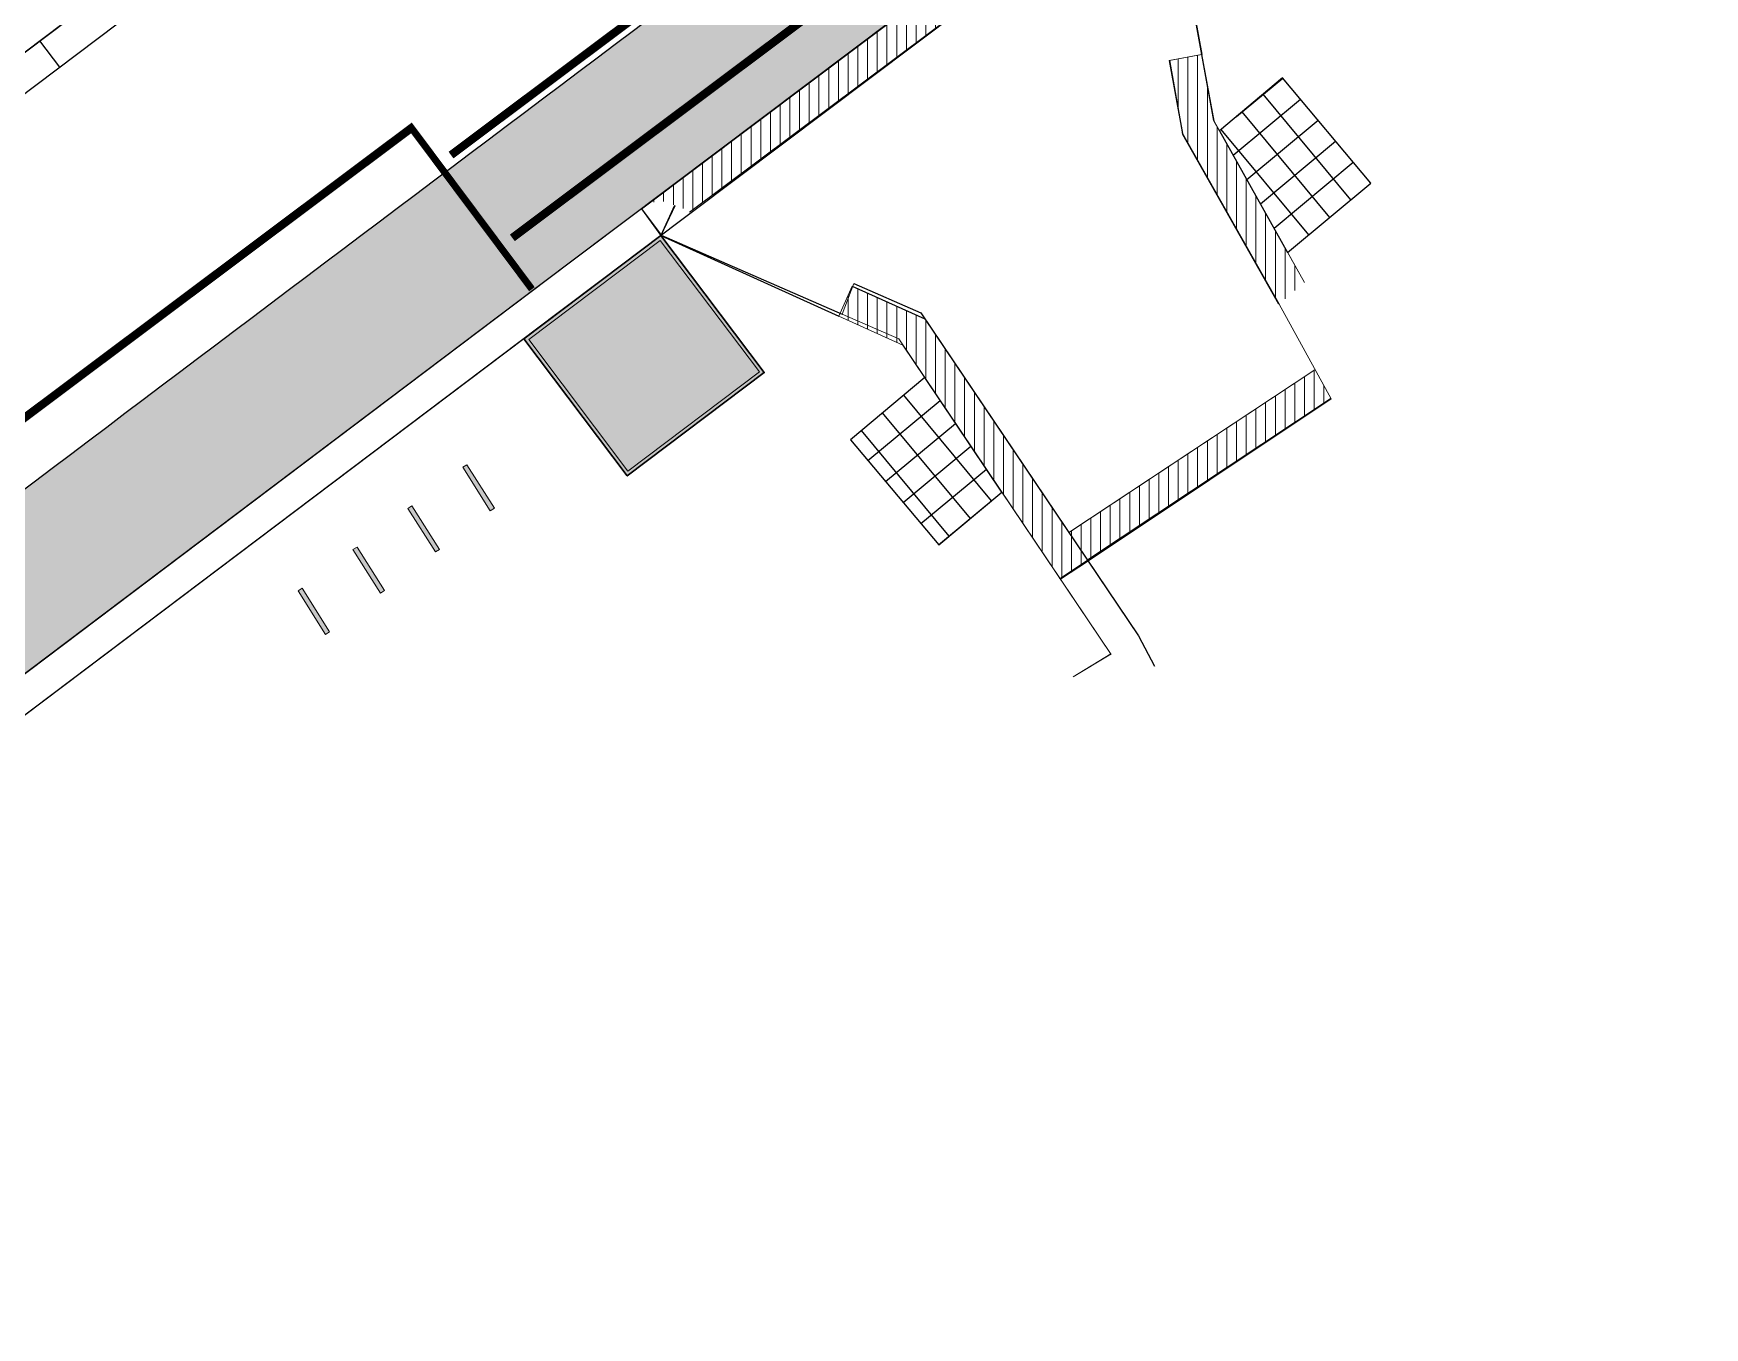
# Model space of a CAD drawing. Header units: metres. Extents: x 375221 to 375761, y 165693 to 166053.
# Drawn here: x 375504.54 to 375528.88, y 165868.66 to 165887.51 of the extents above; entities that cross this region are included whole.
import ezdxf

# ---------------------------------------------------------------- set-up
doc = ezdxf.new("R2010")
doc.units = ezdxf.units.M
doc.linetypes.add('1004', pattern=[6, 4, -2])
doc.linetypes.add('1025', pattern=[2, 1, -1])
for name, color, linetype in [('$03 Coloured surfacing', 41, 'Continuous'), ('$03 Proposed kerbs', 7, 'Continuous'), ('$03 Roadmarkings', 7, 'Continuous'), ('$03 Tactiles', 1, 'Continuous'), ('1Kerbing', 7, 'Continuous'), ('bd-Hatch', 252, 'Continuous')]:
    doc.layers.add(name, color=color, linetype=linetype)
doc.layers.add('bd-street furniture', color=7, linetype='Continuous', lineweight=30)
pattern_1 = [(90, (375301.1604602542, 165714.7829196174), (-0.1414214073079948, 2.842171974186587e-17), [])]
pattern_2 = [(37.49999999999999, (375301.1603203211, 165714.7830930501), (-0.01600031876479097, 0.4894134148895959), [0, -0.3860801400707162, 0, -0.4318001566580378, 0, -0.4127501497466538]), (7.499999999999999, (375301.1603203211, 165714.7830930501), (0.4495234462260886, 0.7168253606341572), [0, -0.2082800755644653, 0, -0.3479801262479482, 0, -0.1333500483796882]), (327.5, (375300.8479002062, 165714.7830930501), (0.7909926572153178, 0.001437185199959685), [0, -0.1270000460758935, 0, -0.4572001658732165, 0, -0.5969002165566993]), (317.5, (375300.8479002062, 165714.7830930501), (0.7635567294923427, 0.22292940413649), [0, -0.06350002303794675, 0, -0.2997201087391086, 0, -0.3429001244049124])]

msp = doc.modelspace()

# ---------------------------------------------------------------- hatches: boundary and pattern name
at = {"layer": '$03 Coloured surfacing', "linetype": 'Continuous', "transparency": 33554559}
h = msp.add_hatch(dxfattribs=at)
h.set_pattern_fill('AR-SAND', color=256, scale=0.01000000362802311)
h.set_pattern_definition(pattern_2)
edge = h.paths.add_edge_path()
edge.add_line((375460.4074755497, 165864.7492224406), (375460.0788446335, 165863.0699624369))
edge.add_line((375460.0788446348, 165863.0699624373), (375460.4364702653, 165862.5383867628))
edge.add_line((375460.4364702646, 165862.5383867631), (375460.7668053034, 165862.7691105143))
edge.add_arc((375202.0193436798, 166248.0945179099), 464.1399772502583, 303.8815092338029, 305.3910364406966)
edge.add_arc((375177.7088917661, 166282.7854004391), 506.5001837592412, 305.3601518138175, 306.3458834387164)
edge.add_arc((375177.708891768, 166282.7854004344), 506.5001837534788, 306.3458834387131, 306.8748005985333)
edge.add_arc((373110.3800044004, 169028.5044630496), 3943.478080258358, 306.963974799321, 307.0429685341092)
edge.add_arc((375691.9267619066, 165613.7076371126), 337.3347447032307, 126.4162930367433, 127.6253093383734, ccw=False)
edge.add_arc((398491.1243941002, 135392.3981464757), 38194.03167077051, 127.01583897041371, 127.0257634047029, ccw=False)
edge.add_arc((382206.7216791175, 156995.6961121121), 11140.67298945242, 126.91608106562629, 127.03314848684559, ccw=False)
edge.add_arc((376176.3563078251, 165027.3429886624), 1097.138803891583, 126.40212051805219, 127.06185886058651, ccw=False)
edge.add_arc((375881.8794923611, 165428.9942430733), 599.1056519102453, 125.75049679533211, 126.53058879658059, ccw=False)
edge.add_arc((377771.7163487244, 162803.893251678), 3833.705868118217, 125.64914033831559, 125.75049679533231, ccw=False)
edge.add_arc((375624.7830938194, 165797.2705796296), 150.0079667553335, 125.29574649808629, 125.64914033831559, ccw=False)
edge.add_arc((375639.4840882979, 165776.504351859), 175.4511476580757, 121.6205287405692, 125.2957464980864, ccw=False)
edge.add_line((375547.4966234341, 165925.9078709697), (375546.6705835738, 165927.2646249638))
edge.add_line((375546.6705835741, 165927.2646249635), (375544.342689516, 165925.9303710392))
edge.add_line((375544.342689516, 165925.9303710395), (375541.1326749785, 165923.9934116503))
edge.add_line((375541.132674979, 165923.9934116499), (375537.9973081562, 165921.9880383147))
edge.add_line((375537.9973081555, 165921.9880383145), (375535.7294972638, 165920.4639170739))
edge.add_line((375535.7294972651, 165920.4639170738), (375532.4730455127, 165918.1770281459))
edge.add_line((375532.4730455112, 165918.1770281466), (375529.1995129611, 165915.8781439888))
edge.add_line((375529.1995129623, 165915.8781439885), (375522.0292601763, 165910.524808754))
edge.add_line((375522.0292601753, 165910.5248087542), (375517.3504350278, 165907.0105343299))
edge.add_line((375517.3504350279, 165907.0105343293), (375509.5485369385, 165901.1438689468))
edge.add_line((375509.5485369395, 165901.1438689474), (375498.8439386567, 165893.1226368056))
edge.add_line((375498.8439386562, 165893.1226368053), (375486.7987988229, 165884.0625082084))
edge.add_line((375486.7987988237, 165884.0625082087), (375482.8040720741, 165881.0615100774))
edge.add_line((375482.8040720727, 165881.0615100767), (375474.9784554009, 165875.1478043772))
edge.add_line((375474.978455402, 165875.1478043776), (375465.6423727738, 165868.3213397445))
edge.add_line((375465.642372774, 165868.3213397441), (375462.5142540138, 165866.1868170066))
edge.add_line((375462.5142540131, 165866.1868170071), (375461.1817952273, 165865.2775920726))
edge.add_line((375461.1817952283, 165865.2775920723), (375460.4074755513, 165864.7492224408))
h = msp.add_hatch(dxfattribs=at)
h.set_pattern_fill('AR-SAND', color=256, scale=0.01000000362802311)
h.set_pattern_definition(pattern_2)
edge = h.paths.add_edge_path()
edge.add_line((375529.5731842313, 165897.1058848752), (375525.547669718, 165894.0949041881))
edge.add_line((375525.547669718, 165894.0949041881), (375522.0744917523, 165891.48281518))
edge.add_line((375522.0744917523, 165891.48281518), (375521.0460335389, 165890.7093378566))
edge.add_line((375521.0460335389, 165890.7093378566), (375520.6005642433, 165890.3743117051))
edge.add_line((375520.6005642433, 165890.3743117051), (375519.9182087779, 165889.8611294758))
edge.add_line((375519.9182087779, 165889.8611294758), (375515.3893474061, 165886.4550877688))
edge.add_line((375515.3893474061, 165886.4550877688), (375512.3040368166, 165884.1347039714))
edge.add_line((375512.3040368166, 165884.1347039714), (375509.4697467349, 165881.9981483016))
edge.add_line((375509.4697467349, 165881.9981483016), (375503.962484993, 165877.8449932951))
edge.add_line((375503.962484993, 165877.8449932951), (375492.4521109778, 165869.1647507893))
edge.add_line((375492.4521109778, 165869.1647507893), (375489.2646353114, 165866.7610007692))
edge.add_line((375489.2646353114, 165866.7610007692), (375485.1077559851, 165863.6262007561))
edge.add_line((375485.1077559851, 165863.6262007561), (375482.0321628731, 165861.3068239894))
edge.add_line((375482.0321628731, 165861.3068239894), (375480.9597468656, 165863.1909194887))
edge.add_line((375480.9597468656, 165863.1909194887), (375491.067618899, 165870.8135024169))
edge.add_arc((386862.2776162711, 150809.7025814137), 18871.71107714132, 126.92431133635941, 127.052977186394, ccw=False)
edge.add_arc((376101.2410402098, 165128.621168757), 959.9458540104365, 126.65748980697151, 126.89641731341689, ccw=False)
edge.add_arc((376101.2410403542, 165128.6211691638), 959.9458537703022, 126.36268148336299, 126.65748982838281, ccw=False)
edge.add_arc((376101.2410403927, 165128.6211689916), 959.9458539317545, 126.21787249171419, 126.36268147911551, ccw=False)
edge.add_line((375534.0499701798, 165903.0824865224), (375536.0368348006, 165904.5336952861))
edge.add_line((375536.0368348006, 165904.5336952861), (375539.5179004427, 165907.0001451187))
edge.add_line((375539.5179004427, 165907.0001451187), (375542.3500459846, 165908.8999127233))
edge.add_line((375542.3500459846, 165908.8999127233), (375545.7033234611, 165911.0314214658))
edge.add_line((375545.7033234611, 165911.0314214658), (375549.3706653323, 165913.2233355679))
edge.add_line((375549.3706653323, 165913.2233355679), (375553.9608997572, 165915.7725693211))
edge.add_line((375553.9608997572, 165915.7725693211), (375558.362359738, 165918.0246776678))
edge.add_line((375558.362359738, 165918.0246776678), (375559.8710552678, 165918.7550597023))
edge.add_line((375559.8710552678, 165918.7550597023), (375562.4426995497, 165919.9467775868))
edge.add_line((375562.4426995497, 165919.9467775868), (375562.5525359362, 165919.8393640341))
edge.add_line((375562.5525359362, 165919.8393640341), (375562.9445480406, 165919.4629184762))
edge.add_line((375562.9445480406, 165919.4629184762), (375563.2900853306, 165919.1498247357))
edge.add_line((375563.2900853306, 165919.1498247357), (375562.6922559664, 165918.7303416003))
edge.add_line((375562.6922559664, 165918.7303416003), (375561.3350978028, 165917.8645457393))
edge.add_line((375561.3350978028, 165917.8645457393), (375558.5375171434, 165916.2249163315))
edge.add_line((375558.5375171434, 165916.2249163315), (375555.1467945818, 165914.2533715358))
edge.add_line((375555.1467945818, 165914.2533715358), (375550.3838266488, 165911.4688757118))
edge.add_line((375550.3838266488, 165911.4688757118), (375549.7845039479, 165911.1522287596))
edge.add_line((375549.7845039479, 165911.1522287596), (375546.3417738844, 165909.0242544496))
edge.add_line((375546.3417738844, 165909.0242544496), (375543.1125950031, 165906.9072082071))
edge.add_line((375543.1125950031, 165906.9072082071), (375540.1194985211, 165904.833481621))
edge.add_line((375540.1194985211, 165904.833481621), (375538.044764949, 165903.3338264674))
edge.add_line((375538.044764949, 165903.3338264674), (375533.8516023625, 165900.2612396404))
edge.add_line((375533.8516023625, 165900.2612396404), (375531.5715812072, 165898.5884433528))
edge.add_line((375531.5715812072, 165898.5884433528), (375529.5731842313, 165897.1058848752))
at = {"layer": '$03 Tactiles', "linetype": 'Continuous', "transparency": 33554559}
h = msp.add_hatch(dxfattribs=at)
h.set_pattern_fill('NET', color=41, scale=0.1260000457130911, angle=129.7201533135214)
h.set_pattern_definition([(129.7201533135214, (375522.8059667349, 165884.3193437988), (-0.3077085008557558, -0.2556474078235291), []), (219.7201533135214, (375522.8059667349, 165884.3193437988), (0.2556474078235291, -0.3077085008557558), [])])
h.paths.add_polyline_path([(375522.8059667349, 165884.3193437988), (375524.0160101149, 165885.3293643547), (375522.7321253922, 165886.8628710937), (375521.8120213486, 165886.0925402585)])
h = msp.add_hatch(dxfattribs=at)
h.set_pattern_fill('NET', color=41, scale=0.1260000457130911, angle=129.7201533135214)
h.set_pattern_definition([(129.7201533135214, (375517.5196887944, 165882.498907404), (-0.3077085008557558, -0.2556474078235291), []), (219.7201533135214, (375517.5196887944, 165882.498907404), (0.2556474078235291, -0.3077085008557558), [])])
h.paths.add_polyline_path([(375517.7230598703, 165880.0607714681), (375518.643163912, 165880.8311023032), (375517.5196887944, 165882.498907404), (375516.4391751457, 165881.594278207)])
at = {"layer": '1Kerbing', "lineweight": 0}
h = msp.add_hatch(dxfattribs=at)
h.set_pattern_fill('JIS_WOOD', color=251, scale=0.2000000725604622, angle=45)
h.set_pattern_definition(pattern_1)
edge = h.paths.add_edge_path()
edge.add_line((375513.3957525082, 165884.9554769639), (375520.7381164716, 165890.4573950374))
edge.add_arc((375521.0180994123, 165890.0877230801), 0.4637324697747913, 127.1396380824227, 190.9917641662909)
edge.add_line((375520.5628743004, 165889.9993041875), (375520.6005030744, 165889.7661460584))
edge.add_line((375520.600503074, 165889.7661460582), (375514.1115970208, 165884.91784892))
edge.add_line((375514.1115970202, 165884.9178489195), (375513.8822659266, 165885.0019440509))
edge.add_arc((375513.6692054272, 165884.6625542408), 0.400724619487879, 57.88041778775758, 133.0311680069674)
h = msp.add_hatch(dxfattribs=at)
h.set_pattern_fill('JIS_WOOD', color=251, scale=0.2000000725604622, angle=45)
h.set_pattern_definition(pattern_1)
h.paths.add_polyline_path([(375521.5568182152, 165887.2030256717), (375521.7340243384, 165886.231762968), (375523.0494691897, 165883.8850121461), (375522.6798094939, 165883.5674349647), (375521.2749663368, 165886.0459167073), (375521.0847834479, 165887.1168651935)])
h = msp.add_hatch(dxfattribs=at)
h.set_pattern_fill('JIS_WOOD', color=251, scale=0.2000000725604622, angle=45)
h.set_pattern_definition(pattern_1)
h.paths.add_polyline_path([(375516.4644995704, 165883.8316364065), (375517.5217952859, 165883.3533867802), (375519.6173556615, 165880.2435683487), (375523.2020683754, 165882.6125853164), (375523.4397889916, 165882.1890615327), (375519.4903466366, 165879.5734891053), (375517.2012442425, 165882.9716744255), (375516.2666632421, 165883.3949647639)])
at = {"layer": 'bd-Hatch', "lineweight": 40}
h = msp.add_hatch(color=11, dxfattribs=at)
h.dxf.hatch_style = 1
h.paths.add_polyline_path([(375511.7519814409, 165883.0523445383), (375513.1968700085, 165881.1360196164), (375515.1131949294, 165882.5809081849), (375513.6683063619, 165884.4972331068)])
at = {"layer": 'bd-street furniture', "lineweight": 40}
h = msp.add_hatch(color=251, dxfattribs=at)
h.dxf.hatch_style = 1
h.paths.add_polyline_path([(375511.7519814409, 165883.0523445383), (375513.1968700085, 165881.1360196164), (375515.1131949294, 165882.5809081849), (375513.6683063619, 165884.4972331068)], flags=16)
h.paths.add_polyline_path([(375511.681956159, 165883.0621661292), (375513.1870484184, 165881.0659943353), (375515.1832202114, 165882.5710865939), (375513.6781279538, 165884.5672583878)])
at = {"layer": 'bd-street furniture'}
h = msp.add_hatch(color=251, dxfattribs=at)
h.dxf.hatch_style = 1
h.paths.add_polyline_path([(375510.7923457269, 165881.1928843977), (375511.1924996469, 165880.5585522708), (375511.2517039794, 165880.5958999703), (375510.8515500575, 165881.2302320972)])
h = msp.add_hatch(color=251, dxfattribs=at)
h.dxf.hatch_style = 1
h.paths.add_polyline_path([(375509.992172312, 165880.5931150811), (375510.3923262339, 165879.9587829541), (375510.4515305664, 165879.9961306537), (375510.0513766445, 165880.6304627806)])
h = msp.add_hatch(color=251, dxfattribs=at)
h.dxf.hatch_style = 1
h.paths.add_polyline_path([(375509.1919988971, 165879.9933457645), (375509.592152819, 165879.3590136375), (375509.6513571516, 165879.396361337), (375509.2512032297, 165880.030693464)])
h = msp.add_hatch(color=251, dxfattribs=at)
h.dxf.hatch_style = 1
h.paths.add_polyline_path([(375508.3918254841, 165879.3935764479), (375508.791979406, 165878.7592443209), (375508.8511837367, 165878.7965920204), (375508.4510298166, 165879.4309241474)])

# ---------------------------------------------------------------- linework, layer by layer
at = {"layer": '$03 Coloured surfacing', "linetype": 'Continuous'}
for points in [[(375491.6687504072, 165885.1693449365, -4.330351371328961e-05), (375496.9508719482, 165889.1527164467, -0.0005108030311996851), (375515.1360817757, 165902.8436269658, -0.002878659521189241), (375525.2607379965, 165910.3991102967, -0.003403806617859685), (375531.8479997031, 165915.209767607, -0.0004422510021067078), (375537.3554325532, 165919.1672331337, -0.001541972739170744), (375538.1089354493, 165919.7041549301, -0.0160375374024323), (375547.4966234341, 165925.9078709697), (375546.6705835741, 165927.2646249635), (375544.342689516, 165925.9303710395), (375541.132674979, 165923.9934116499), (375537.9973081555, 165921.9880383145), (375535.7294972651, 165920.4639170738), (375532.4730455112, 165918.1770281466), (375529.1995129623, 165915.8781439885), (375522.0292601753, 165910.5248087542), (375517.3504350279, 165907.0105343293), (375509.5485369395, 165901.1438689474), (375498.8439386562, 165893.1226368053)], [(375491.067618899, 165870.8135024169, -0.0005614107384774473), (375524.9181365259, 165896.3111799732, -0.001042518292948071), (375528.1244605836, 165898.7078059539, -0.001286344780234909), (375532.0944152009, 165901.6464994391, -0.0006318484882424111), (375534.0499701798, 165903.0824865224), (375536.0368348006, 165904.5336952861), (375539.5179004427, 165907.0001451187)]]:
    msp.add_lwpolyline(points, format="xyb", dxfattribs=at)
msp.add_lwpolyline([(375543.1125950031, 165906.9072082071), (375540.1194985211, 165904.833481621), (375538.044764949, 165903.3338264674), (375533.8516023625, 165900.2612396404), (375531.5715812072, 165898.5884433528), (375529.5731842313, 165897.1058848752), (375525.547669718, 165894.0949041881), (375522.0744917523, 165891.48281518), (375521.0460335389, 165890.7093378566), (375520.6005642433, 165890.3743117051), (375519.9182087779, 165889.8611294758), (375515.3893474061, 165886.4550877688), (375512.3040368166, 165884.1347039714), (375509.4697467349, 165881.9981483016), (375503.962484993, 165877.8449932951)], dxfattribs=at)
at = {"layer": '$03 Proposed kerbs'}
for points in [[(375540.42456536, 165913.3718229495, 0.006085473033849352), (375521.4905090518, 165899.4895293275), (375507.8290395848, 165889.2150848322), (375466.3847943898, 165857.9610093068, -0.0312722761816016), (375455.2994525526, 165850.6388843711), (375444.4429432321, 165844.2919382714)], [(375549.7845039479, 165911.1522287596, 0.02310412477546245), (375538.3771457411, 165903.5773822144), (375531.8785841223, 165898.8154884363, 0.002061281240723954), (375525.547669718, 165894.0949041881), (375511.8897265214, 165883.8231117111), (375468.5675346125, 165851.1528326068, -0.02098149758200553), (375458.5796118509, 165844.8758595474), (375444.8444100115, 165837.0425979942, -0.0009308433853291132), (375429.2307544593, 165828.147687058)], [(375529.8228987847, 165896.6933985399, 0.001300160134115701), (375525.8361789212, 165893.7112864004), (375512.1784864813, 165883.4396825116), (375484.2980816718, 165862.4144165562)]]:
    msp.add_lwpolyline(points, format="xyb", dxfattribs=at)
msp.add_lwpolyline([(375507.8212683201, 165889.809838498), (375507.540279625, 165889.5985140316), (375491.0542057678, 165877.1659797914)], dxfattribs=at)
at = {"layer": '$03 Roadmarkings', "linetype": '1004', "const_width": 0.1000000362802311, "flags": 128}
for points in [[(375527.6346015744, 165898.4923100378), (375524.1848974228, 165895.9099756945), (375510.6154131796, 165885.7475755829)], [(375527.6449869815, 165898.4754469115), (375524.1952828281, 165895.8931125682), (375510.6257985849, 165885.7307124557)], [(375528.52725273, 165897.2868327266), (375525.0826720148, 165894.7082922673), (375511.5080643333, 165884.5420982707)], [(375528.5376381353, 165897.2699696003), (375525.0930574201, 165894.691429141), (375511.5184497405, 165884.5252351444)]]:
    msp.add_lwpolyline(points, dxfattribs=at)
at = {"layer": '$03 Roadmarkings', "color": 30, "linetype": '1025', "const_width": 0.1000000362802311}
for points in [[(375511.7873445209, 165883.8021412091), (375510.038545575, 165886.142538012), (375490.1594163179, 165871.25464126), (375491.9236920103, 165868.9133493342)], [(375511.7977299262, 165883.7852780828), (375510.0489309821, 165886.1256748857), (375490.1698017232, 165871.2377781337), (375491.9340774156, 165868.8964862078)]]:
    msp.add_lwpolyline(points, dxfattribs=at)
at = {"layer": '$03 Tactiles', "color": 41, "linetype": 'Continuous'}
for points in [[(375522.8059667349, 165884.3193437988), (375524.0160101149, 165885.3293643547), (375522.7321253922, 165886.8628710937), (375521.8120213486, 165886.0925402585)], [(375517.7230598703, 165880.0607714681), (375518.643163912, 165880.8311023032), (375517.5196887944, 165882.498907404), (375516.4391751457, 165881.594278207)]]:
    msp.add_lwpolyline(points, close=True, dxfattribs=at)
at = {"layer": '1Kerbing'}
msp.add_line((375513.8763146177, 165885.0046412759), (375513.6781751234, 165884.5673416611), dxfattribs=at)
at = {"layer": '1Kerbing', "ltscale": 150}
for p, q in [((375513.6782257035, 165884.5673196483), (375516.2666632421, 165883.3949647639)), ((375513.681665305, 165884.5701974137), (375516.3189507704, 165883.4224622007))]:
    msp.add_line(p, q, dxfattribs=at)
at = {"layer": '1Kerbing', "linetype": 'Continuous'}
for p, q in [((375517.4631324094, 165883.4404084533), (375520.632366199, 165878.7372551728)), ((375517.5217952859, 165883.3533867802), (375519.6173556615, 165880.2435683487)), ((375519.8981979638, 165879.8267974555), (375520.6325061321, 165878.7370817401)), ((375520.6325061321, 165878.7370817401), (375520.8653246295, 165878.296346698))]:
    msp.add_line(p, q, dxfattribs=at)
at = {"layer": '1Kerbing', "linetype": 'Continuous', "lineweight": 0}
for p, q in [((375517.141329024, 165883.0605846029), (375520.236081088, 165878.4664078383)), ((375517.2012442425, 165882.9716744255), (375520.236221021, 165878.4662344055))]:
    msp.add_line(p, q, dxfattribs=at)
at = {"layer": '1Kerbing', "linetype": 'Continuous'}
for points in [[(375513.3957525082, 165884.9554769639), (375520.7216869239, 165890.4653508058)], [(375521.0804109424, 165887.1160670808), (375521.2748735696, 165886.0507455477)], [(375521.0846435186, 165887.117038629), (375521.2748264037, 165886.0460901409)], [(375522.6798094939, 165883.5674349647), (375521.2748735696, 165886.0507455477)], [(375522.6796695609, 165883.5676083975), (375521.2813897524, 165886.0391538832)], [(375516.4644995704, 165883.8316364065), (375517.5217952859, 165883.3533867802)], [(375516.4885627273, 165883.8700378807), (375517.4631324094, 165883.4404084533)], [(375523.4376683347, 165882.192907705), (375519.8895511385, 165879.8397610858)], [(375523.4396490343, 165882.1892349506), (375519.9056651108, 165879.8320448603)]]:
    msp.add_lwpolyline(points, dxfattribs=at)
at = {"layer": '1Kerbing'}
for points in [[(375521.0243816003, 165890.0924557466), (375521.5566782821, 165887.2031991044)], [(375521.0243994351, 165890.0923429262), (375521.5519477017, 165887.2021366572)], [(375491.0545361415, 165877.165553825), (375507.821606582, 165889.8094013846)], [(375504.6278924271, 165887.4010334443), (375504.9168878794, 165887.0177941248)], [(375513.3957525082, 165884.9554769639), (375513.6781759504, 165884.5673434855)], [(375513.6781338491, 165884.5672505675), (375490.6475590505, 165867.2023177519)]]:
    msp.add_lwpolyline(points, dxfattribs=at)
at = {"layer": '1Kerbing', "linetype": 'Continuous', "lineweight": 0}
for points in [[(375520.5956626516, 165889.7697484316), (375514.0950269122, 165884.9055175297)], [(375521.5519477017, 165887.2021366572), (375521.7266917564, 165886.2448442783)], [(375521.5566782821, 165887.2031991044), (375521.7338844035, 165886.2319364008)], [(375523.0494691897, 165883.8850121461), (375521.7266917564, 165886.2448442783)], [(375523.0493292548, 165883.8851855788), (375521.7338844035, 165886.2319364008)], [(375522.6798094939, 165883.5674349647), (375523.4397889674, 165882.1890615178)], [(375516.2666632421, 165883.3949647639), (375517.2012442425, 165882.9716744255)], [(375516.3189507704, 165883.4224622007), (375517.141329024, 165883.0605846029)], [(375519.6173556615, 165880.2435683487), (375523.2022825573, 165882.6127272183)], [(375519.6307536978, 165880.2467550468), (375523.2021426223, 165882.6129006511)], [(375519.8895511385, 165879.8397610858), (375519.4827987552, 165879.5684546204)], [(375519.9056651108, 165879.8320448603), (375519.4989127275, 165879.5607383959)], [(375519.6826280951, 165878.1400310379), (375520.2314060796, 165878.4732479881)], [(375519.6827680282, 165878.1398576051), (375520.2315460127, 165878.4730745554)]]:
    msp.add_lwpolyline(points, dxfattribs=at)
at = {"layer": '1Kerbing', "lineweight": 0}
for points in [[(375521.0804109424, 165887.1160670808), (375521.5519569274, 165887.202138341)], [(375521.0846435186, 165887.1170386272), (375521.5566782821, 165887.2031991044)], [(375516.4644995704, 165883.8316364065), (375516.2666632421, 165883.3949647639)], [(375516.4885627273, 165883.8700378807), (375516.3189507704, 165883.4224622007)]]:
    msp.add_lwpolyline(points, dxfattribs=at)
at = {"layer": '1Kerbing', "ltscale": 150, "flags": 128}
msp.add_lwpolyline([(375513.3956125733, 165884.9556503966), (375513.681665305, 165884.5701974137), (375513.8837377448, 165885.0055902218)], dxfattribs=at)
at = {"layer": 'bd-street furniture', "lineweight": 30}
msp.add_lwpolyline([(375511.681956159, 165883.0621661292), (375513.1870484184, 165881.0659943353), (375515.1832202114, 165882.5710865939), (375513.6781279538, 165884.5672583878), (375511.681956159, 165883.0621661292)], dxfattribs=at)
at = {"layer": 'bd-street furniture', "lineweight": 0}
msp.add_lwpolyline([(375511.7519814409, 165883.0523445383), (375513.1968700085, 165881.1360196164), (375515.1131949294, 165882.5809081849), (375513.6683063619, 165884.4972331068), (375511.7519814409, 165883.0523445383)], dxfattribs=at)
at = {"layer": 'bd-street furniture', "lineweight": 5}
for points in [[(375510.7923457269, 165881.1928843977), (375511.1924996469, 165880.5585522708), (375511.2517039794, 165880.5958999703), (375510.8515500575, 165881.2302320972), (375510.7923457269, 165881.1928843977)], [(375509.992172312, 165880.5931150811), (375510.3923262339, 165879.9587829541), (375510.4515305664, 165879.9961306537), (375510.0513766445, 165880.6304627806), (375509.992172312, 165880.5931150811)], [(375509.1919988971, 165879.9933457645), (375509.592152819, 165879.3590136375), (375509.6513571516, 165879.396361337), (375509.2512032297, 165880.030693464), (375509.1919988971, 165879.9933457645)], [(375508.3918254841, 165879.3935764479), (375508.791979406, 165878.7592443209), (375508.8511837367, 165878.7965920204), (375508.4510298166, 165879.4309241474), (375508.3918254841, 165879.3935764479)]]:
    msp.add_lwpolyline(points, dxfattribs=at)

doc.saveas('drawing.dxf')
